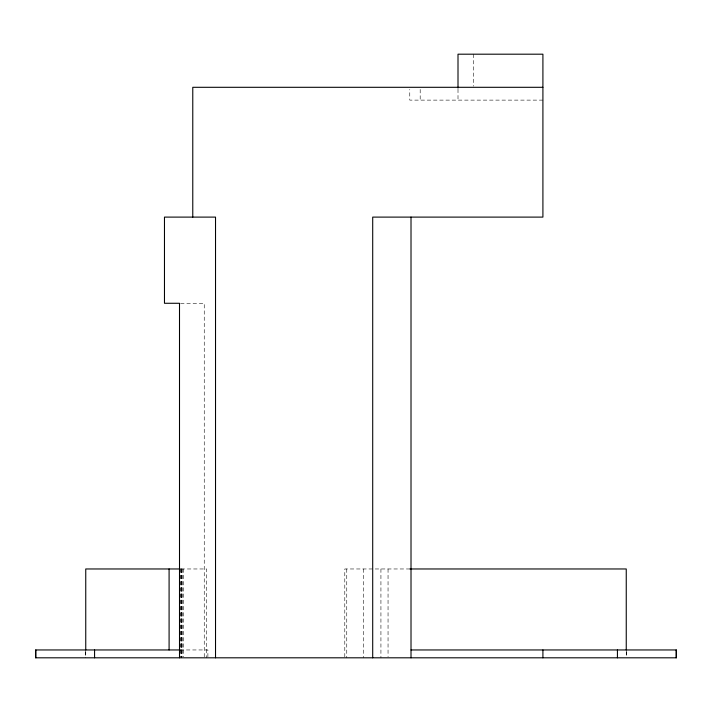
<?xml version="1.0" encoding="UTF-8"?>
<svg xmlns="http://www.w3.org/2000/svg" width="712" height="712" viewBox="0 0 712 712"><rect width="100%" height="100%" fill="white"/><g stroke="black" fill="none" stroke-linecap="round" stroke-linejoin="round"><path stroke-width="0.53" stroke-dasharray="3.56 2.67" d="M542.909 100.116L409.765 100.116L409.765 89.436M180.572 303.276L204.246 303.276L204.246 657.808M181.115 568.968L206.649 568.968L206.649 657.808M409.898 568.968L344.795 568.968L344.795 657.808M180.172 649.958L207.895 649.958L207.895 656.829M626.48 651.916L626.48 657.808M626.249 651.142L626.249 656.829M473.516 54.192L473.516 86.197M458.003 89.178L458.003 100.116M420.187 89.436L420.187 100.116M388.049 568.968L388.049 656.695M380.929 568.968L380.929 657.808M363.307 568.968L363.307 657.808M346.753 568.968L346.753 657.808M183.331 568.968L183.331 656.829M182.263 568.968L182.263 656.695M181.729 568.968L181.729 657.808M181.551 568.968L181.551 656.695M181.195 568.968L181.195 657.808M181.017 568.968L181.017 657.808M180.839 568.968L180.839 656.695M85.751 651.142L85.751 657.808M85.52 651.916L85.52 657.808"/><path stroke-width="1.07" d="M542.909 87.3L192.774 87.3L192.774 217.107M180.305 568.968L85.751 568.968L85.751 650.038M409.97 568.968L626.249 568.968L626.249 650.038M180.172 649.958L35.6 649.958L35.6 657.808L676.4 657.808L676.4 649.958L411.011 649.958M676.169 649.958L676.169 657.808M617.429 649.958L617.429 657.808M542.909 649.958L542.909 657.808M458.003 88.092L458.003 54.192L542.909 54.192L542.909 217.107L372.705 217.107L372.705 657.808M411.011 217.107L411.011 657.808M215.522 657.808L215.522 217.107L164.472 217.107L164.472 303.276L179.504 303.276L179.504 657.808M169.091 568.968L169.091 649.958M94.571 649.958L94.571 657.808M35.831 649.958L35.831 657.808"/></g></svg>
